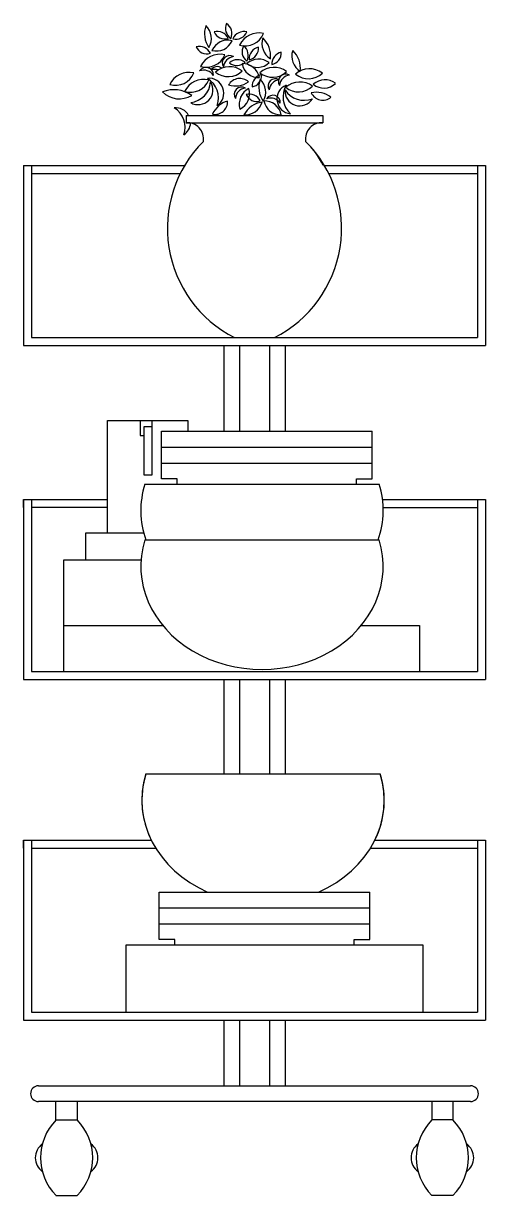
# Model space of a CAD drawing. Header units: millimetres. Extents: x 106 to 25790, y 5092 to 14934.
# Drawn here: x 15232 to 15582, y 14046 to 14934 of the extents above; entities that cross this region are included whole.
import ezdxf

# ---------------------------------------------------------------- set-up
doc = ezdxf.new("R2010")
doc.units = ezdxf.units.MM
for name, color, linetype in [('A-SECT-MCUT', 7, 'Continuous'), ('IF-DETL', 3, 'Continuous'), ('Layer2', 3, 'Continuous')]:
    doc.layers.add(name, color=color, linetype=linetype)

msp = doc.modelspace()

# ---------------------------------------------------------------- linework, layer by layer
at = {"layer": 'A-SECT-MCUT'}
for p, q in [((15231.75, 14826.03), (15231.75, 14689.7)), ((15231.75, 14826.03), (15237.75, 14826.03)), ((15237.75, 14826.03), (15237.75, 14695.7)), ((15575.75, 14826.03), (15575.75, 14695.7)), ((15575.75, 14826.03), (15581.75, 14826.03)), ((15581.75, 14826.03), (15581.75, 14689.7)), ((15231.75, 14689.7), (15581.75, 14689.7)), ((15237.75, 14695.7), (15575.75, 14695.7)), ((15231.75, 14573.1), (15231.75, 14436.76)), ((15231.75, 14573.1), (15237.75, 14573.1)), ((15237.75, 14573.1), (15237.75, 14442.76)), ((15575.75, 14573.1), (15575.75, 14442.76)), ((15575.75, 14573.1), (15581.75, 14573.1)), ((15581.75, 14573.1), (15581.75, 14436.76)), ((15237.75, 14442.76), (15575.75, 14442.76)), ((15231.75, 14436.76), (15581.75, 14436.76)), ((15231.75, 14315.14), (15231.75, 14178.81)), ((15231.75, 14315.14), (15237.75, 14315.14)), ((15237.75, 14315.14), (15237.75, 14184.81)), ((15575.75, 14315.14), (15575.75, 14184.81)), ((15575.75, 14315.14), (15581.75, 14315.14)), ((15581.75, 14315.14), (15581.75, 14178.81)), ((15237.75, 14184.81), (15575.75, 14184.81)), ((15231.75, 14178.81), (15581.75, 14178.81))]:
    msp.add_line(p, q, dxfattribs=at)
at = {"layer": 'IF-DETL'}
for p, q in [((15237.75, 14826.03), (15353.86, 14826.03)), ((15459.64, 14826.03), (15575.75, 14826.03)), ((15237.75, 14820.03), (15350.58, 14820.03)), ((15462.92, 14820.03), (15575.75, 14820.03)), ((15383.45, 14689.7), (15383.45, 14624.72)), ((15395.45, 14689.7), (15395.45, 14624.72)), ((15418.05, 14689.7), (15418.05, 14624.72)), ((15430.05, 14689.7), (15430.05, 14624.72)), ((15231.75, 14573.1), (15295.51, 14573.1)), ((15231.75, 14567.1), (15231.75, 14573.1)), ((15503.74, 14573.1), (15581.75, 14573.1)), ((15581.75, 14573.1), (15581.75, 14567.1)), ((15295.51, 14567.1), (15237.75, 14567.1)), ((15504.22, 14567.1), (15575.75, 14567.1)), ((15383.45, 14436.76), (15383.45, 14365.26)), ((15395.45, 14436.76), (15395.45, 14365.26)), ((15418.05, 14436.76), (15418.05, 14365.26)), ((15430.05, 14436.76), (15430.05, 14365.26)), ((15231.75, 14315.14), (15328.56, 14315.14)), ((15231.75, 14309.14), (15231.75, 14315.14)), ((15237.75, 14309.14), (15331.88, 14309.14)), ((15494.63, 14309.14), (15575.75, 14309.14)), ((15497.94, 14315.14), (15581.75, 14315.14)), ((15581.75, 14315.14), (15581.75, 14309.14)), ((15383.45, 14178.81), (15383.45, 14129.16)), ((15395.45, 14178.81), (15395.45, 14129.16)), ((15418.05, 14178.81), (15418.05, 14129.16)), ((15430.05, 14178.81), (15430.05, 14129.16)), ((15243.14, 14129.16), (15570.36, 14129.16)), ((15570.36, 14117.16), (15243.14, 14117.16)), ((15256.41, 14103.27), (15256.41, 14117.16)), ((15272.47, 14117.16), (15272.47, 14103.24)), ((15541.03, 14117.16), (15541.03, 14103.24)), ((15557.09, 14103.27), (15557.09, 14117.16)), ((15256.41, 14103.27), (15272.44, 14103.27)), ((15557.09, 14103.27), (15541.06, 14103.27)), ((15256.41, 14046.03), (15272.44, 14046.03)), ((15557.09, 14046.03), (15541.06, 14046.03))]:
    msp.add_line(p, q, dxfattribs=at)
for centre, radius, start, end in [((15243.14, 14123.16), 6, 90, 270), ((15570.36, 14123.16), 6, 270, 90), ((15285.4, 14074.65), 40.73, 135.36115, 224.63885), ((15243.46, 14074.65), 40.73, 315.36115, 44.63885), ((15570.04, 14074.65), 40.73, 135.36115, 224.63885), ((15528.1, 14074.65), 40.73, 315.36115, 44.63885), ((15253.67, 14074.65), 12.95, 126.14988, 233.85012), ((15275.19, 14074.65), 12.95, 306.14988, 53.85012), ((15538.31, 14074.65), 12.95, 126.14988, 233.85012), ((15559.83, 14074.65), 12.95, 306.14988, 53.85012)]:
    msp.add_arc(centre, radius, start, end, dxfattribs=at)
at = {"layer": 'Layer2'}
for p, q in [((15354.88, 14863.88), (15458.62, 14863.88)), ((15354.88, 14863.88), (15354.88, 14858.26)), ((15354.88, 14858.26), (15458.62, 14858.26)), ((15458.62, 14863.88), (15458.62, 14858.26)), ((15295.51, 14547.63), (15295.51, 14632.89)), ((15295.51, 14632.89), (15356.24, 14632.89)), ((15320.16, 14632.89), (15320.16, 14621.59)), ((15329.29, 14628.2), (15323.03, 14628.2)), ((15323.03, 14628.2), (15323.03, 14591.76)), ((15329.29, 14591.76), (15329.29, 14632.89)), ((15356.24, 14632.89), (15356.24, 14624.72)), ((15320.16, 14621.59), (15323.03, 14621.59)), ((15336.31, 14588.68), (15336.31, 14624.72)), ((15336.31, 14624.72), (15495.91, 14624.72)), ((15495.91, 14588.68), (15495.91, 14624.72)), ((15336.31, 14612.7), (15495.91, 14612.7)), ((15336.31, 14600.69), (15495.91, 14600.69)), ((15323.03, 14591.76), (15329.29, 14591.76)), ((15348.24, 14588.68), (15336.31, 14588.68)), ((15348.24, 14584.73), (15348.24, 14588.68)), ((15483.97, 14584.73), (15483.97, 14588.68)), ((15483.97, 14588.68), (15495.91, 14588.68)), ((15322.88, 14547.63), (15278.71, 14547.63)), ((15278.71, 14547.63), (15278.71, 14527.09)), ((15320.79, 14527.09), (15262.13, 14527.09)), ((15262.13, 14527.09), (15262.13, 14442.76)), ((15262.13, 14477.77), (15337.17, 14477.77)), ((15487.72, 14477.77), (15531.79, 14477.77)), ((15531.79, 14477.77), (15531.79, 14442.76)), ((15334.45, 14239.84), (15334.45, 14275.87)), ((15334.45, 14275.87), (15494.05, 14275.87)), ((15494.05, 14239.84), (15494.05, 14275.87)), ((15334.45, 14263.86), (15494.05, 14263.86)), ((15334.45, 14251.85), (15494.05, 14251.85)), ((15309.48, 14184.81), (15309.48, 14235.89)), ((15309.48, 14235.89), (15534.16, 14235.89)), ((15346.38, 14239.84), (15334.45, 14239.84)), ((15346.38, 14235.89), (15346.38, 14239.84)), ((15482.12, 14235.89), (15482.12, 14239.84)), ((15482.12, 14239.84), (15494.05, 14239.84)), ((15534.16, 14235.89), (15534.16, 14184.81))]:
    msp.add_line(p, q, dxfattribs=at)
at = {"layer": 'Layer2', "transparency": 33554687}
for p, q in [((15323.68, 14584.73), (15501.22, 14584.73)), ((15323.68, 14542.44), (15501.22, 14542.44)), ((15324.48, 14365.26), (15502.02, 14365.26))]:
    msp.add_line(p, q, dxfattribs=at)
at = {"layer": 'Layer2'}
for centre, radius, start, end in [((15386.74, 14925.87), 17.9, 160.50919, 216.06526), ((15360.67, 14922.08), 13.42, 329.83833, 46.73611), ((15394.17, 14929.84), 9.39, 156.84312, 234.99638), ((15380.81, 14926.03), 8.87, 334.05008, 57.78941), ((15386.61, 14907.43), 13.42, 76.61835, 154.7716), ((15378, 14925.31), 12.67, 253.82531, 337.56464), ((15378.44, 14918.13), 9.39, 26.0808, 104.23406), ((15384.27, 14930.74), 8.87, 203.28776, 287.0271), ((15398.87, 14917.99), 9.39, 76.61835, 154.7716), ((15392.85, 14930.51), 8.87, 253.82531, 337.56464), ((15409.96, 14910.27), 16.1, 76.61835, 154.7716), ((15399.63, 14931.74), 15.21, 253.82531, 337.56464), ((15425.83, 14918.22), 13.42, 161.27605, 238.17383), ((15401.03, 14909.33), 17.9, 351.94691, 47.50298), ((15364.88, 14906.8), 9.39, 26.0808, 104.23406), ((15370.71, 14919.41), 8.87, 203.28776, 287.0271), ((15380.52, 14894.08), 16.1, 76.61835, 154.7716), ((15406.19, 14912.25), 8.87, 150.22275, 233.96208), ((15392.61, 14909.34), 9.39, 333.01579, 51.16905), ((15400.92, 14914.79), 8.87, 280.98507, 4.7244), ((15412, 14906.4), 9.39, 103.77811, 181.93136), ((15429.29, 14902.76), 9.39, 103.77811, 181.93136), ((15418.21, 14911.15), 8.87, 280.98507, 4.7244), ((15448.41, 14908.67), 13.42, 161.27605, 238.17383), ((15423.61, 14899.78), 17.9, 351.94691, 47.50298), ((15370.19, 14915.54), 15.21, 253.82531, 337.56464), ((15387.95, 14903.6), 5.59, 59.2531, 212.59766), ((15391.79, 14899.88), 8.58, 96.53454, 175.31621), ((15394.02, 14896.67), 9.39, 53.24056, 131.39382), ((15393.46, 14910.55), 8.87, 230.44752, 314.18686), ((15409.83, 14905.21), 12.67, 189.49605, 273.23538), ((15397.44, 14889.7), 13.42, 12.28908, 90.44234), ((15409.81, 14893.11), 13.42, 53.24056, 131.39382), ((15409.01, 14912.94), 12.67, 230.44752, 314.18686), ((15357.16, 14880.4), 16.1, 76.61835, 154.7716), ((15346.84, 14901.86), 15.21, 253.82531, 337.56464), ((15370, 14894.68), 5.59, 355.41451, 148.75907), ((15368.36, 14889.6), 8.58, 32.69595, 111.47762), ((15378.53, 14895.25), 5.59, 51.80574, 148.75907), ((15376.88, 14890.17), 8.58, 72.82574, 111.47762), ((15387.86, 14884.66), 16.1, 53.24056, 131.39382), ((15386.9, 14908.46), 15.21, 230.44752, 314.18686), ((15414.28, 14885.77), 9.39, 103.77811, 181.93136), ((15403.21, 14894.16), 8.87, 280.98507, 4.7244), ((15421.45, 14884.18), 16.1, 53.24056, 131.39382), ((15420.49, 14907.98), 15.21, 230.44752, 314.18686), ((15430.46, 14889.65), 5.59, 59.2531, 212.59766), ((15434.3, 14885.94), 8.58, 96.53454, 175.31621), ((15448.5, 14883.07), 16.1, 53.24056, 131.39382), ((15447.54, 14906.87), 15.21, 230.44752, 314.18686), ((15368.41, 14875.08), 16.1, 76.61835, 154.7716), ((15358.08, 14896.55), 15.21, 253.82531, 337.56464), ((15356.43, 14890.65), 17.15, 276.73801, 355.51968), ((15364.13, 14883.25), 11.19, 239.45657, 32.80113), ((15372.31, 14880.83), 11.19, 302.85453, 96.1991), ((15362.24, 14877.26), 17.15, 340.13598, 58.91765), ((15395.61, 14882.18), 9.7, 46.78864, 150.67697), ((15392.24, 14904.09), 17.9, 253.48633, 303.97927), ((15396.98, 14879.75), 5.59, 59.2531, 212.59766), ((15400.81, 14876.04), 8.58, 96.53454, 175.31621), ((15408.58, 14872.37), 13.42, 117.56983, 195.72308), ((15390.35, 14880.24), 12.67, 294.77679, 18.51612), ((15427.89, 14885.25), 17.9, 160.50919, 216.06526), ((15401.82, 14881.45), 13.42, 329.83833, 46.73611), ((15422.67, 14886.15), 5.59, 59.2531, 212.59766), ((15426.5, 14882.44), 8.58, 96.53454, 175.31621), ((15434.93, 14876.34), 11.19, 111.81307, 265.15763), ((15445.49, 14877.92), 17.15, 149.09451, 227.87619), ((15441.07, 14873.1), 16.1, 53.24056, 131.39382), ((15440.11, 14896.9), 15.21, 230.44752, 314.18686), ((15460.17, 14877.44), 13.42, 53.24056, 131.39382), ((15459.37, 14897.27), 12.67, 230.44752, 314.18686), ((15345.65, 14859.45), 23.87, 55.3638, 110.91988), ((15349.85, 14894.33), 17.89, 224.69295, 301.59073), ((15376.73, 14874.32), 9.7, 258.77263, 2.66096), ((15391.19, 14857.52), 17.9, 105.47032, 155.96326), ((15402.63, 14870.72), 9.39, 26.0808, 104.23406), ((15408.46, 14883.33), 8.87, 203.28776, 287.0271), ((15426.35, 14877.08), 12.67, 189.49605, 273.23538), ((15413.96, 14861.57), 13.42, 12.28908, 90.44234), ((15420.73, 14873.53), 5.59, 355.41451, 148.75907), ((15419.09, 14868.45), 8.58, 32.69595, 111.47762), ((15441.01, 14882.32), 11.19, 175.21104, 328.5556), ((15444.33, 14892.47), 17.15, 212.49248, 291.27415), ((15453.58, 14863.55), 17.9, 52.0489, 102.54184), ((15458.45, 14885.17), 9.7, 205.35121, 309.23954), ((15347.08, 14858.48), 11.19, 28.889, 96.1991), ((15337.02, 14854.91), 17.15, 340.13598, 58.91765), ((15399.6, 14877.7), 13.42, 266.42143, 343.31922), ((15414.66, 14856.09), 17.9, 97.09229, 152.64836), ((15347.08, 14858.48), 11.19, 302.85453, 358.87302), ((15355.92, 14846.06), 12.24, 351.35249, 94.90091), ((15457.58, 14846.06), 12.24, 85.09909, 188.64751), ((15433.63, 14778.5), 92.86, 134.95391, 243.08996), ((15379.87, 14778.5), 92.86, 296.91004, 45.04609), ((15406.75, 14802.34), 57.04, 24.53961, 47.23886)]:
    msp.add_arc(centre, radius, start, end, dxfattribs=at)
at = {"layer": 'Layer2', "transparency": 33554687}
for centre, start_param, end_param in [((15412.45, 14564.79), 2.88335, 3.431673), ((15412.45, 14564.79), 5.993105, 6.541428), ((15412.45, 14522.49), 2.88335, 6.541428), ((15413.25, 14345.31), 2.88335, 4.236752), ((15413.25, 14345.31), 2.88335, 3.53818), ((15413.25, 14345.31), 5.188026, 6.541428), ((15413.25, 14345.31), 5.886598, 6.541428)]:
    msp.add_ellipse(centre, major_axis=(91.81, 0), ratio=0.850808, start_param=start_param, end_param=end_param, dxfattribs=at)

doc.saveas('drawing.dxf')
